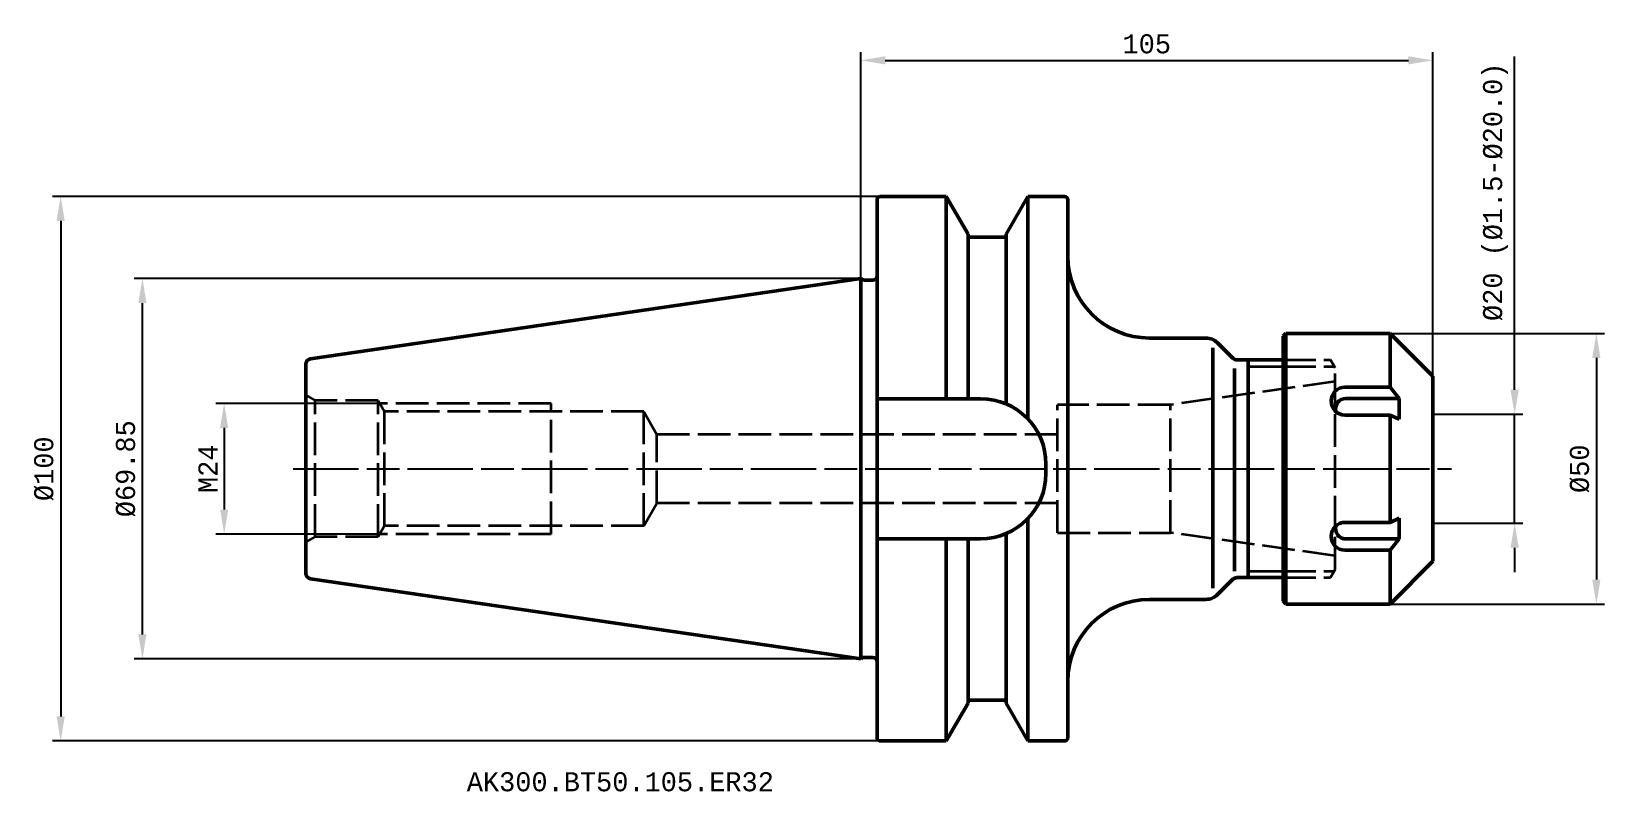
# Model space of a CAD drawing. Header units: millimetres. Extents: x -152 to 137, y -59 to 80.
import ezdxf

# ---------------------------------------------------------------- set-up
doc = ezdxf.new("R2010")
doc.units = ezdxf.units.MM
doc.header["$LTSCALE"] = 2
doc.linetypes.add('DASH', pattern=[3.75, 3, -0.75])
doc.linetypes.add('LONGDASH_DASH', pattern=[10.5, 6, -0.75, 3, -0.75])
for name, color, linetype, lineweight in [('1', 4, 'Continuous', 50), ('2', 7, 'Continuous', 25), ('4', 2, 'LONGDASH_DASH', 25), ('6', 5, 'Continuous', 35), ('SK2', 7, 'Continuous', 25), ('SK3', 1, 'DASH', 35), ('SK4', 2, 'LONGDASH_DASH', 25), ('SK6', 5, 'Continuous', 35)]:
    doc.layers.add(name, color=color, linetype=linetype, lineweight=lineweight)
doc.styles.add('MONOSPACE821BT', font='monos.ttf')
doc.dimstyles.new('BMG_MONOSPACE', dxfattribs={"dimtxt": 3.5, "dimasz": 4.5, "dimexe": 1.5, "dimexo": 0, "dimgap": 1.2, "dimtad": 1, "dimdec": 3, "dimdsep": 46, "dimtxsty": 'MONOSPACE821BT', "dimcen": 2.5, "dimazin": 2, "dimtfac": 1, "dimtdec": 3, "dimtmove": 0, "dimatfit": 0, "dimfxl": 1, "dimtolj": 1, "dimarcsym": 0})

# ---------------------------------------------------------------- blocks, each defined once
blk = doc.blocks.new('*D1')
at = {"layer": 'SK2', "color": 0, "lineweight": -2}
for p, q in [((3.6, 50), (-148.3, 50)), ((-146.8, 45.5), (-146.8, -45.5)), ((3.6, -50), (-148.3, -50))]:
    blk.add_line(p, q, dxfattribs=at)
at = {"layer": 'SK2', "color": 0}
for points in [[(-147.55, 45.5), (-146.05, 45.5), (-146.8, 50)], [(-147.55, -45.5), (-146.05, -45.5), (-146.8, -50)]]:
    blk.add_solid(points, dxfattribs=at)
at = {"layer": 'SK2', "color": 0, "insert": (-149.86, 0), "char_height": 3.5, "attachment_point": 5, "rotation": 90, "style": 'MONOSPACE821BT'}
blk.add_mtext('\\A1;%%c100', dxfattribs=at)
blk = doc.blocks.new('*D2')
at = {"layer": 'SK2', "color": 0, "lineweight": -2}
for p, q in [((0, 34.92), (-133.3, 34.92)), ((-131.8, -30.43), (-131.8, 30.42)), ((0, -34.93), (-133.3, -34.93))]:
    blk.add_line(p, q, dxfattribs=at)
at = {"layer": 'SK2', "color": 0}
for points in [[(-132.55, 30.42), (-131.05, 30.42), (-131.8, 34.92)], [(-132.55, -30.43), (-131.05, -30.43), (-131.8, -34.93)]]:
    blk.add_solid(points, dxfattribs=at)
at = {"layer": 'SK2', "color": 0, "insert": (-134.86, 0), "char_height": 3.5, "attachment_point": 5, "rotation": 90, "style": 'MONOSPACE821BT'}
blk.add_mtext('\\A1;%%c69.85', dxfattribs=at)
blk = doc.blocks.new('*D3')
at = {"layer": 'SK2', "color": 0, "lineweight": -2}
for p, q in [((-88.26, 12), (-118.3, 12)), ((-116.8, 7.5), (-116.8, -7.5)), ((-88.26, -12), (-118.3, -12))]:
    blk.add_line(p, q, dxfattribs=at)
at = {"layer": 'SK2', "color": 0}
for points in [[(-117.55, 7.5), (-116.05, 7.5), (-116.8, 12)], [(-117.55, -7.5), (-116.05, -7.5), (-116.8, -12)]]:
    blk.add_solid(points, dxfattribs=at)
at = {"layer": 'SK2', "color": 0, "insert": (-119.76, 0), "char_height": 3.5, "attachment_point": 5, "rotation": 90, "style": 'MONOSPACE821BT'}
blk.add_mtext('\\A1;M24', dxfattribs=at)
blk = doc.blocks.new('*D4')
at = {"layer": '2', "color": 0, "lineweight": -2}
for p, q in [((0, 34.92), (0, 76.5)), ((105, 17), (105, 76.5)), ((4.5, 75), (100.5, 75))]:
    blk.add_line(p, q, dxfattribs=at)
at = {"layer": '2', "color": 0}
for points in [[(4.5, 75.75), (4.5, 74.25), (0, 75)], [(100.5, 75.75), (100.5, 74.25), (105, 75)]]:
    blk.add_solid(points, dxfattribs=at)
at = {"layer": '2', "color": 0, "insert": (52.5, 78.01), "char_height": 3.5, "attachment_point": 5, "style": 'MONOSPACE821BT'}
blk.add_mtext('\\A1;105', dxfattribs=at)
blk = doc.blocks.new('*D5')
at = {"layer": 'SK2', "color": 0, "lineweight": -2}
for p, q in [((120, 14.5), (120, 75.73)), ((105, 10), (121.5, 10)), ((120, -10), (120, 10)), ((105, -10), (121.5, -10)), ((120, -14.5), (120, -19))]:
    blk.add_line(p, q, dxfattribs=at)
at = {"layer": 'SK2', "color": 0}
for points in [[(119.25, 14.5), (120.75, 14.5), (120, 10)], [(119.25, -14.5), (120.75, -14.5), (120, -10)]]:
    blk.add_solid(points, dxfattribs=at)
at = {"layer": 'SK2', "color": 0, "insert": (116.51, 50.86), "char_height": 3.5, "attachment_point": 5, "rotation": 90, "style": 'MONOSPACE821BT'}
blk.add_mtext('\\A1;%%c20 (%%c1.5-%%c20.0)', dxfattribs=at)
blk = doc.blocks.new('*D6')
at = {"layer": 'SK2', "color": 0, "lineweight": -2}
for p, q in [((97.15, 24.85), (136.5, 24.85)), ((135, 20.35), (135, -20.35)), ((97.15, -24.85), (136.5, -24.85))]:
    blk.add_line(p, q, dxfattribs=at)
at = {"layer": 'SK2', "color": 0}
for points in [[(134.25, 20.35), (135.75, 20.35), (135, 24.85)], [(134.25, -20.35), (135.75, -20.35), (135, -24.85)]]:
    blk.add_solid(points, dxfattribs=at)
at = {"layer": 'SK2', "color": 0, "insert": (131.94, 0), "char_height": 3.5, "attachment_point": 5, "rotation": 90, "style": 'MONOSPACE821BT'}
blk.add_mtext('\\A1;%%c50', dxfattribs=at)

msp = doc.modelspace()

# ---------------------------------------------------------------- linework, layer by layer
at = {"layer": '1'}
for p, q in [((3, 49.4), (3, -49.4)), ((15.7002, 50), (3.6, 50)), ((15.7002, 50), (15.7002, 12.85)), ((19.7, 43.0721), (15.7002, 50)), ((26.7, 43.0721), (30.6998, 50)), ((37.4, 50), (30.6998, 50)), ((30.6998, 50), (30.6998, 9.1152)), ((38, -49.4), (38, 49.4)), ((19.7, 43.0721), (19.7, 12.85)), ((19.7, 42.5), (26.7, 42.5)), ((26.7, 43.0721), (26.7, 11.8913)), ((-100.9443, 20.2039), (0, 34.925)), ((0, -34.925), (0, 34.925)), ((2.2, 34.65), (0.6037, 34.65)), ((53, 24), (63.3574, 24)), ((65.4787, 23.1213), (68.3071, 20.2929)), ((78, 24.85), (77.5, 24.35)), ((77.5, -24.35), (77.5, 24.35)), ((78, -24.85), (78, 24.85)), ((97.15, 24.85), (78, 24.85)), ((97.15, 24.85), (105, 17)), ((97.15, 24.85), (97.15, 14.973)), ((64.6, 22.1888), (64.6, -21.9112)), ((-101.8, -19.2143), (-101.8, 19.2143)), ((68.6, -18.8), (68.6, 18.3833)), ((69.0142, 20), (77.5, 20)), ((71.1, -20), (71.1, 20)), ((88.8915, 14.973), (97.15, 14.973)), ((97.15, 14.973), (98.7954, 12.9053)), ((105, 17), (105, -17)), ((22, 12.85), (3, 12.85)), ((89.0506, 12.9053), (98.7954, 12.9053)), ((98.7954, 12.9053), (98.7954, 9.0947)), ((88.8915, 9.8516), (97.15, 9.8516)), ((97.15, -9.8516), (97.15, 9.8516)), ((98.7954, 9.0947), (97.15, 9.8516)), ((34, -0.85), (34, 0.85)), ((30.6998, -50), (30.6998, -9.1152)), ((88.8915, -9.8516), (97.15, -9.8516)), ((98.7954, -9.0947), (97.15, -9.8516)), ((98.7954, -12.9053), (98.7954, -9.0947)), ((22, -12.85), (3, -12.85)), ((15.7002, -50), (15.7002, -12.85)), ((19.7, -43.0721), (19.7, -12.85)), ((26.7, -43.0721), (26.7, -11.8913)), ((89.0506, -12.9053), (98.7954, -12.9053)), ((97.15, -14.973), (98.7954, -12.9053)), ((88.8915, -14.973), (97.15, -14.973)), ((97.15, -24.85), (97.15, -14.973)), ((97.15, -24.85), (105, -17)), ((-100.9443, -20.2039), (0, -34.925)), ((69.0142, -20), (77.5, -20)), ((65.4787, -23.1213), (68.3071, -20.2929)), ((53, -24), (63.3574, -24)), ((78, -24.85), (77.5, -24.35)), ((97.15, -24.85), (78, -24.85)), ((2.2, -34.65), (0.6037, -34.65)), ((19.7, -43.0721), (15.7002, -50)), ((26.7, -42.5), (19.7, -42.5)), ((30.6998, -50), (26.7, -43.0721)), ((15.7002, -50), (3.6, -50)), ((37.4, -50), (30.6998, -50))]:
    msp.add_line(p, q, dxfattribs=at)
for centre, radius, start, end in [((3.6, 49.4), 0.6, 90, 180), ((37.4, 49.4), 0.6, 0, 90), ((53, 39), 15, 180, 270), ((0.6036, 35.45), 0.8, 221.014038, 270.002484), ((2.2, 35.45), 0.8, 270, 360), ((63.3574, 21), 3, 45, 90), ((69.0142, 21), 1, 225, 270), ((-100.8, 19.2143), 1, 98.298738, 180.000341), ((88.8915, 12.4123), 2.5607, 90, 270), ((22, 0.85), 12, 0, 90), ((89.0506, 11), 1.9053, 90, 196.072666), ((22, -0.85), 12, 270, 360), ((88.8915, -12.4123), 2.5607, 90, 270), ((89.0506, -11), 1.9053, 163.927334, 270), ((-100.8, -19.2143), 1, 179.999659, 261.701262), ((69.0142, -21), 1, 90, 135), ((53, -39), 15, 90, 180), ((63.3574, -21), 3, 270, 315), ((0.6036, -35.45), 0.8, 89.997516, 138.985962), ((2.2, -35.45), 0.8, 0, 90), ((3.6, -49.4), 0.6, 180, 270), ((37.4, -49.4), 0.6, 270, 360)]:
    msp.add_arc(centre, radius, start, end, dxfattribs=at)
at = {"layer": '4'}
msp.add_line((-104.149, 0), (108.4, 0), dxfattribs=at)
at = {"layer": '6'}
for p, q in [((71.1, 18.8), (77.5, 18.8)), ((71.1, -18.8), (77.5, -18.8))]:
    msp.add_line(p, q, dxfattribs=at)
at = {"layer": 'SK3'}
for p, q in [((77.5, 20), (86.234, 20)), ((77.5, 18.8), (86.9268, 18.8)), ((86.234, 20), (87.1, 18.5)), ((87.1, -18.5), (87.1, 18.5)), ((87.1, 16), (56.8597, 11.75)), ((-101.8, 13.5), (-100.0823, 12.5083)), ((-100.0822, -12.5083), (-100.0823, 12.5083)), ((-88.55, 12.5083), (-100.0823, 12.5083)), ((-88.55, -12.5083), (-88.55, 12.5083)), ((-88.55, 12.5083), (-87.3905, 10.5)), ((-56.8, 12), (-88.2613, 12)), ((-56.8, -12), (-56.8, 12)), ((56.8597, 11.75), (36.1, 11.75)), ((36.1, -11.75), (36.1, 11.75)), ((56.8597, -11.75), (56.8597, 11.75)), ((-87.3905, -10.5), (-87.3905, 10.5)), ((-39.8, 10.5), (-87.3905, 10.5)), ((-39.8, -10.5), (-39.8, 10.5)), ((-39.8, 10.5), (-37.3751, 6.3)), ((-37.3751, -6.3), (-37.3751, 6.3)), ((36.1, 6.3), (-37.3751, 6.3)), ((-39.8, -10.5), (-37.3751, -6.3)), ((36.1, -6.3), (-37.3751, -6.3)), ((-87.3905, -10.5), (-88.55, -12.5083)), ((-39.8, -10.5), (-87.3905, -10.5)), ((-101.8, -13.5), (-100.0822, -12.5083)), ((-88.55, -12.5083), (-100.0822, -12.5083)), ((-56.8, -12), (-88.2613, -12)), ((36.1, -11.75), (56.8597, -11.75)), ((87.1, -16), (56.8597, -11.75)), ((77.5, -18.8), (86.9268, -18.8)), ((77.5, -20), (86.234, -20)), ((86.234, -20), (87.1, -18.5))]:
    msp.add_line(p, q, dxfattribs=at)
at = {"layer": 'SK4'}
msp.add_line((-104.149, 0), (108.4, 0), dxfattribs=at)

# ---------------------------------------------------------------- texts
at = {"layer": 'SK6', "style": 'MONOSPACE821BT'}
msp.add_text('AK300.BT50.105.ER32', height=3.5, dxfattribs=at).set_placement((-72.2769, -59.2374))

# ---------------------------------------------------------------- dimensions: what is measured, and where the dimension line sits
at = {"layer": '2'}
dim = msp.add_linear_dim(base=(105, 75), p1=(0, 34.925), p2=(105, 17), dimstyle='BMG_MONOSPACE', override={"dimdec": 2}, dxfattribs=at)
dim.commit()
dim.dimension.update_dxf_attribs({"geometry": '*D4', "text_midpoint": (52.5, 75), "dimtype": 160})
at = {"layer": 'SK2'}
dim = msp.add_linear_dim(base=(120, 10.0001), p1=(105.001, -9.9999), p2=(105, 10.0001), angle=90, text='%%c<> (%%c1.5-%%c20.0)', dimstyle='BMG_MONOSPACE', dxfattribs=at)
dim.commit()
dim.dimension.update_dxf_attribs({"geometry": '*D5', "text_midpoint": (120, 50.8631), "dimtype": 160})
for base, p1, p2, angle, text, override, picture, middle in [((-146.8, -50), (3.6, 50), (3.6, -50), 270, '%%c<>', {"dimdec": 2}, '*D1', (-146.8, 0)), ((-131.8, 34.925), (0, -34.925), (0, 34.925), 90, '%%c<>', {"dimdec": 2}, '*D2', (-131.8, 0)), ((135, -24.85), (97.15, 24.85), (97.15, -24.85), 270, '%%c<>', {"dimdec": 0}, '*D6', (135, 0.0005)), ((-116.8, -12), (-88.2613, 12), (-88.2613, -12), 270, 'M24', {"dimdec": 2}, '*D3', (-116.8, 0))]:
    dim = msp.add_linear_dim(base=base, p1=p1, p2=p2, angle=angle, text=text, dimstyle='BMG_MONOSPACE', override=override, dxfattribs=at)
    dim.commit()
    dim.dimension.update_dxf_attribs({"geometry": picture, "text_midpoint": middle, "dimtype": 160})

doc.saveas('drawing.dxf')
